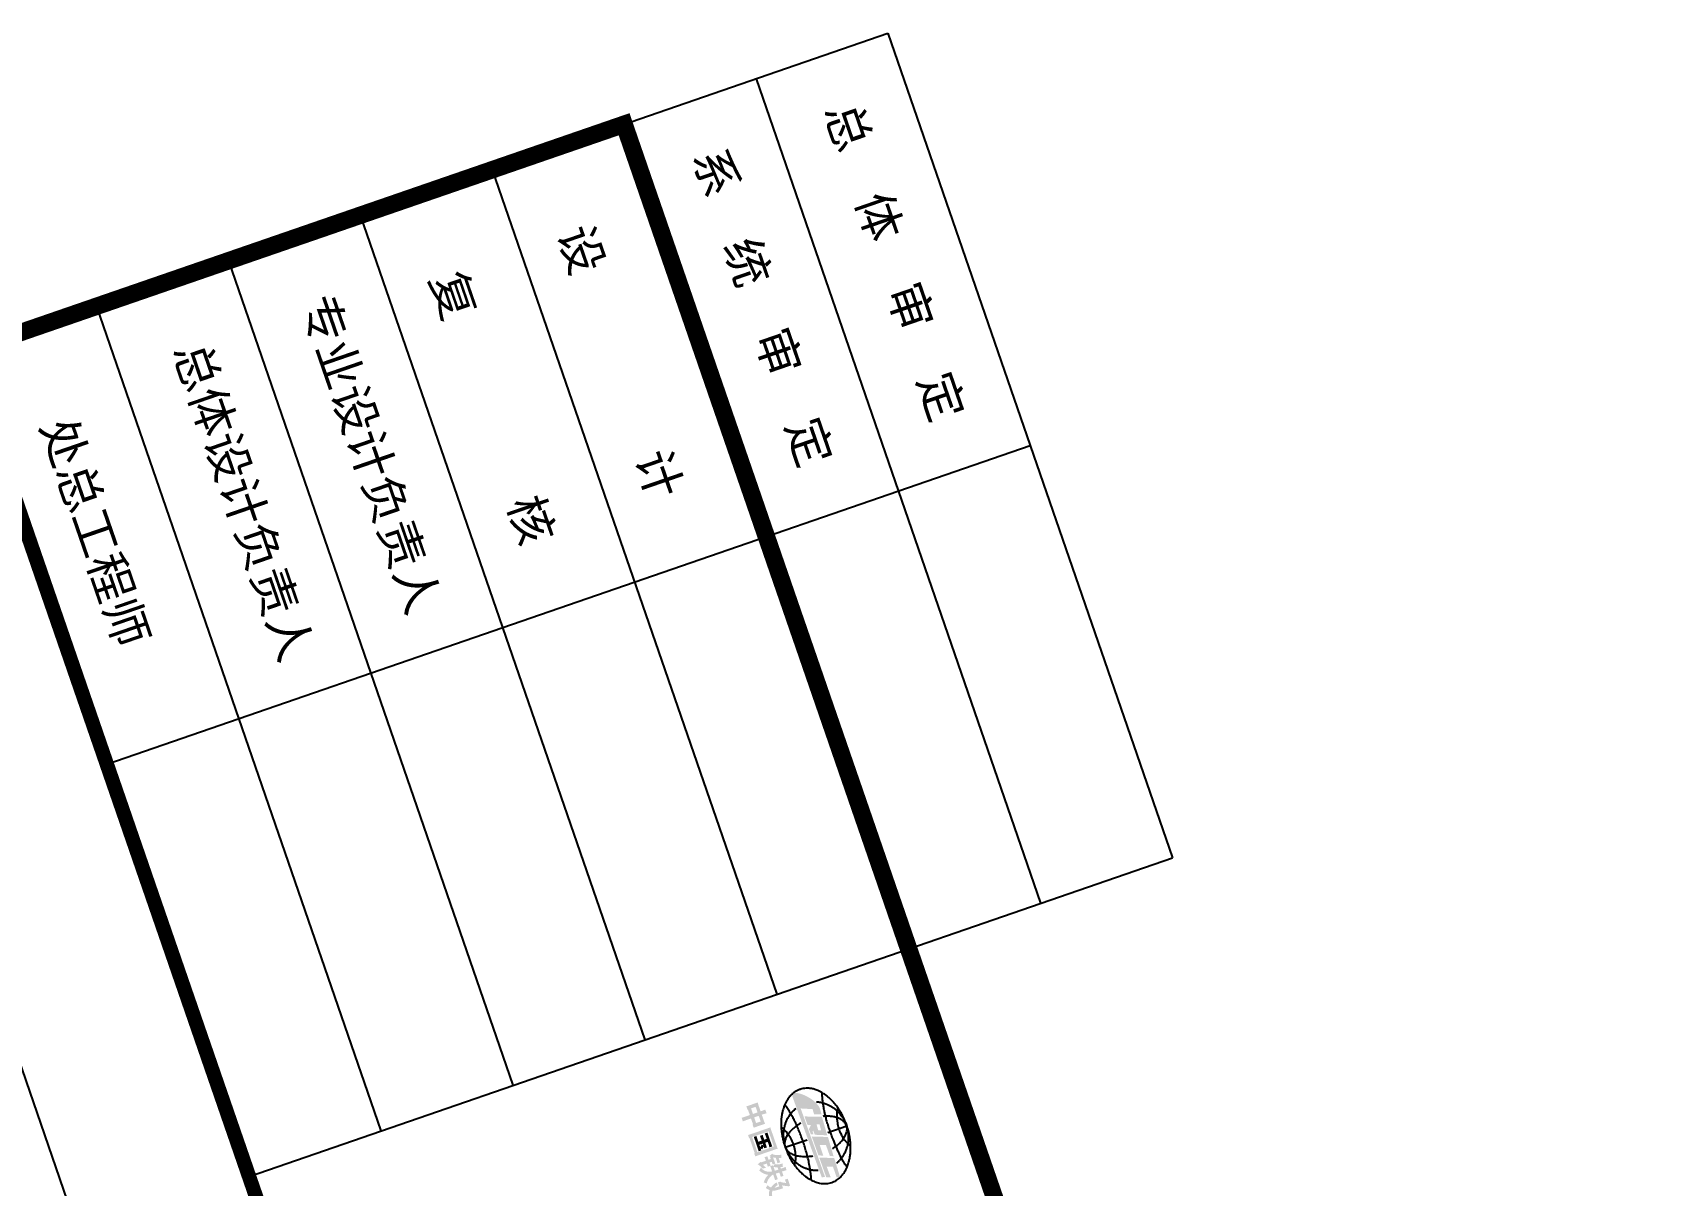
# Model space of a CAD drawing. Extents: x 1401343 to 1466747, y -1957456 to -1869275.
# Drawn here: x 1422336 to 1431485, y -1944284 to -1937861 of the extents above; entities that cross this region are included whole.
import ezdxf

# ---------------------------------------------------------------- set-up
doc = ezdxf.new("R2010")
doc.units = 0
doc.header["$LTSCALE"] = 1000
doc.layers.get('0').update_dxf_attribs({"linetype": 'CONTINUOUS'})
for name, color, linetype in [('TITLE$0$0-CART-SITE', 140, 'CONTINUOUS'), ('图框', 7, 'CONTINUOUS'), ('文字', 4, 'CONTINUOUS')]:
    doc.layers.add(name, color=color, linetype=linetype)
doc.styles.add('样式_1', font='simhei_0.ttf')

# ---------------------------------------------------------------- blocks, each defined once
blk = doc.blocks.new('新块6')
at = {"layer": 'TITLE$0$0-CART-SITE'}
h = blk.add_hatch(color=1, dxfattribs=at)
edge = h.paths.add_edge_path()
edge.add_line((6.762, -7.796), (6.718, -7.794))
edge.add_line((6.718, -7.794), (6.663, -7.802))
edge.add_ellipse((6.872, -8.882), major_axis=(-0.778, 0.778), ratio=1, start_angle=-34.06111, end_angle=-24.75488)
edge.add_ellipse((6.985, -9.17), major_axis=(0.996, 0.996), ratio=1, start_angle=65.51693, end_angle=68.41551)
edge.add_ellipse((7.047, -9.3), major_axis=(1.098, 1.098), ratio=1, start_angle=68.61668, end_angle=74.20933)
edge.add_ellipse((7.026, -9.292), major_axis=(1.086, 1.086), ratio=1, start_angle=73.67533, end_angle=78.2673)
edge.add_ellipse((7.744, -10.387), major_axis=(2.012, 2.012), ratio=1, start_angle=78.2673, end_angle=81.51659)
edge.add_ellipse((2.439, -3.935), major_axis=(-3.898, 3.898), ratio=1, start_angle=174.47527, end_angle=175.93331, ccw=False)
edge.add_ellipse((7.19, -9.671), major_axis=(1.368, 1.368), ratio=1, start_angle=85.10455, end_angle=90.05267)
edge.add_ellipse((6.904, -9.452), major_axis=(1.116, 1.116), ratio=1, start_angle=88.31206, end_angle=94.35183)
edge.add_ellipse((8.006, -10.414), major_axis=(2.151, 2.151), ratio=1, start_angle=94.13102, end_angle=96.57319)
edge.add_ellipse((6.623, -9.31), major_axis=(0.899, 0.899), ratio=1, start_angle=96.8134, end_angle=103.90513)
edge.add_ellipse((6.062, -9.004), major_axis=(-0.448, 0.448), ratio=1, start_angle=11.42175, end_angle=22.31813)
edge.add_ellipse((5.834, -8.927), major_axis=(0.279, 0.279), ratio=1, start_angle=109.76787, end_angle=119.5504)
edge.add_ellipse((5.659, -8.875), major_axis=(-0.15, 0.15), ratio=1, start_angle=30.56198, end_angle=42.06904)
edge.add_ellipse((5.518, -8.888), major_axis=(-0.0529, 0.0529), ratio=1, start_angle=26.17337, end_angle=67.51325)
edge.add_ellipse((5.661, -8.861), major_axis=(-0.155, 0.155), ratio=1, start_angle=59.85224, end_angle=72.76914)
edge.add_ellipse((5.669, -8.857), major_axis=(0.161, 0.161), ratio=1, start_angle=162.76914, end_angle=175.44099)
edge.add_ellipse((5.573, -8.939), major_axis=(0.0723, 0.0723), ratio=1, start_angle=175.44099, end_angle=192.73589)
edge.add_ellipse((5.831, -8.531), major_axis=(0.413, 0.413), ratio=1, start_angle=192.73589, end_angle=199.9314)
edge.add_line((5.583, -9.06), (10.511, -8.982))
edge.add_line((10.511, -8.982), (10.556, -8.797))
edge.add_line((10.556, -8.797), (9.319, -8.802))
edge.add_line((9.319, -8.802), (6.982, -8.829))
edge.add_line((6.982, -8.829), (6.384, -8.836))
edge.add_line((6.384, -8.836), (6.645, -8.206))
edge.add_line((6.645, -8.206), (6.964, -8.216))
edge.add_line((6.964, -8.216), (7.067, -7.912))
edge.add_line((7.067, -7.912), (7.103, -7.812))
edge.add_line((7.103, -7.812), (6.765, -7.796))
edge.add_ellipse((6.721, -7.942), major_axis=(0.108, 0.108), ratio=0.999973, start_angle=28.39694, end_angle=28.61392)
edge.add_line((6.764, -7.796), (6.762, -7.796))
h = blk.add_hatch(color=1, dxfattribs=at)
h.paths.add_polyline_path([(6.892, -8.778), (7.406, -8.772), (7.483, -8.594), (7.661, -8.778), (7.984, -8.766), (8.034, -8.623), (7.857, -8.626), (7.82, -8.569), (8.074, -8.562), (8.339, -7.9), (7.223, -7.839)])
h.paths.add_polyline_path([(7.536, -8.271), (7.591, -8.109), (7.956, -8.137), (7.896, -8.294)], flags=16)
for color, points in [(1, [(9.365, -8.492), (8.723, -8.488), (8.848, -8.15), (9.509, -8.144), (9.588, -7.947), (8.442, -7.889), (8.111, -8.76), (9.26, -8.75), (9.355, -8.518)]), (1, [(10.593, -8.735), (9.395, -8.746), (9.7, -7.945), (10.847, -7.985), (10.801, -8.174), (10.138, -8.175), (10.036, -8.512), (10.671, -8.497)]), (7, [(7.579, -11.246), (7.778, -11.246), (7.911, -11.253), (7.911, -11.085), (7.769, -11.089), (7.202, -11.089), (7.071, -11.085), (7.071, -11.251), (7.202, -11.246), (7.398, -11.246), (7.398, -11.394), (7.242, -11.394), (7.11, -11.391), (7.11, -11.555), (7.241, -11.551), (7.398, -11.551), (7.398, -11.754), (7.186, -11.754), (7.051, -11.75), (7.051, -11.911), (7.184, -11.907), (7.781, -11.907), (7.922, -11.911), (7.922, -11.75), (7.808, -11.754), (7.808, -11.754), (7.728, -11.754), (7.579, -11.754), (7.579, -11.551), (7.684, -11.551), (7.684, -11.552), (7.753, -11.551), (7.867, -11.557), (7.867, -11.391), (7.769, -11.394), (7.579, -11.394)]), (7, [(10.326, -11.055), (10.383, -10.927), (10.36, -10.853), (10.118, -10.853), (9.95, -10.852), (9.95, -11.02), (10.079, -11.017), (10.153, -11.017), (10.092, -11.141), (10.063, -11.196), (10.034, -11.245), (10.014, -11.272), (9.966, -11.317), (9.966, -11.451), (10.208, -11.451), (10.208, -11.493), (10.207, -11.567), (10.201, -11.673), (10.193, -11.728), (10.191, -11.745), (10.17, -11.713), (10.141, -11.644), (10.121, -11.578), (10.114, -11.514), (9.95, -11.514), (9.961, -11.593), (9.982, -11.672), (10.011, -11.751), (10.03, -11.788), (10.053, -11.829), (10.092, -11.889), (10.115, -11.919), (10.071, -11.966), (10.021, -12.013), (9.987, -12.035), (9.919, -12.071), (9.977, -12.13), (10.046, -12.213), (10.081, -12.186), (10.133, -12.146), (10.158, -12.124), (10.237, -12.043), (10.293, -12.088), (10.322, -12.109), (10.365, -12.131), (10.46, -12.165), (10.553, -12.184), (10.64, -12.194), (10.818, -12.202), (10.971, -12.204), (11.012, -12.204), (11.336, -12.197), (11.341, -12.136), (11.351, -12.081), (11.376, -11.999), (11.29, -12.012), (11.169, -12.023), (11.032, -12.03), (10.915, -12.032), (10.744, -12.025), (10.639, -12.018), (10.626, -12.017), (10.56, -12.009), (10.553, -12.007), (10.488, -11.991), (10.426, -11.969), (10.369, -11.939), (10.32, -11.902), (10.33, -11.866), (10.352, -11.779), (10.368, -11.647), (10.372, -11.585), (10.38, -11.47), (10.383, -11.282), (10.293, -11.286), (10.207, -11.286)]), (7, [(7.789, -11.59), (7.775, -11.576), (7.753, -11.551), (7.684, -11.552), (7.684, -11.552), (7.679, -11.556), (7.678, -11.556), (7.678, -11.557), (7.652, -11.581), (7.652, -11.581), (7.599, -11.62), (7.636, -11.653), (7.66, -11.674), (7.696, -11.711), (7.728, -11.754), (7.808, -11.754), (7.834, -11.726), (7.879, -11.678), (7.877, -11.677), (7.871, -11.671), (7.86, -11.659), (7.853, -11.652), (7.85, -11.65), (7.847, -11.646), (7.842, -11.641), (7.838, -11.638)])]:
    blk.add_hatch(color=color, dxfattribs=at).paths.add_polyline_path(points)
h = blk.add_hatch(color=7, dxfattribs=at)
h.paths.add_polyline_path([(5.999, -11.061), (5.999, -10.964), (6.006, -10.774), (5.786, -10.774), (5.786, -10.774), (5.792, -10.964), (5.792, -11.061), (5.413, -11.061), (5.356, -11.059), (5.317, -11.057), (5.306, -11.057), (5.266, -11.055), (5.253, -11.055), (5.258, -11.21), (5.258, -11.555), (5.253, -11.739), (5.46, -11.739), (5.456, -11.715), (5.792, -11.715), (5.792, -12.029), (5.786, -12.209), (6.006, -12.209), (5.999, -12.029), (5.999, -11.715), (6.343, -11.715), (6.341, -11.742), (6.553, -11.742), (6.548, -11.555), (6.548, -11.209), (6.553, -11.055), (6.387, -11.061)])
h.paths.add_polyline_path([(6.343, -11.248), (6.343, -11.524), (5.999, -11.524), (5.999, -11.248)], flags=16)
h.paths.add_polyline_path([(5.792, -11.248), (5.792, -11.524), (5.456, -11.524), (5.456, -11.248)], flags=16)
h = blk.add_hatch(color=7, dxfattribs=at)
h.paths.add_polyline_path([(6.994, -10.837), (6.841, -10.832), (6.846, -10.995), (6.846, -12.007), (6.841, -12.182), (7.026, -12.182), (7.026, -12.161), (7.948, -12.161), (7.948, -12.193), (8.136, -12.193), (8.131, -12.018), (8.131, -10.995), (8.136, -10.832), (7.985, -10.837)])
h.paths.add_polyline_path([(7.948, -11.002), (7.948, -11.999), (7.026, -11.999), (7.026, -11.002)], flags=16)
h.paths.add_polyline_path([(7.769, -11.089), (7.911, -11.085), (7.911, -11.253), (7.778, -11.246), (7.579, -11.246), (7.579, -11.394), (7.769, -11.394), (7.867, -11.391), (7.867, -11.557), (7.753, -11.551), (7.775, -11.576), (7.789, -11.59), (7.838, -11.638), (7.842, -11.641), (7.847, -11.646), (7.85, -11.65), (7.853, -11.652), (7.86, -11.659), (7.871, -11.671), (7.877, -11.677), (7.879, -11.678), (7.834, -11.726), (7.808, -11.754), (7.808, -11.754), (7.922, -11.75), (7.922, -11.911), (7.781, -11.907), (7.184, -11.907), (7.051, -11.911), (7.051, -11.75), (7.186, -11.754), (7.398, -11.754), (7.398, -11.551), (7.241, -11.551), (7.11, -11.555), (7.11, -11.391), (7.242, -11.394), (7.398, -11.394), (7.398, -11.246), (7.202, -11.246), (7.071, -11.251), (7.071, -11.085), (7.202, -11.089)], flags=0)
h.paths.add_polyline_path([(7.684, -11.551), (7.684, -11.552), (7.679, -11.556), (7.678, -11.556), (7.678, -11.557), (7.652, -11.581), (7.652, -11.581), (7.599, -11.62), (7.636, -11.653), (7.66, -11.674), (7.696, -11.711), (7.728, -11.754), (7.579, -11.754), (7.579, -11.551)], flags=0)
h = blk.add_hatch(color=7, dxfattribs=at)
h.paths.add_polyline_path([(8.754, -11.112), (8.922, -11.116), (8.922, -10.951), (8.8, -10.955), (8.666, -10.955), (8.713, -10.813), (8.697, -10.809), (8.643, -10.793), (8.603, -10.779), (8.57, -10.768), (8.544, -10.758), (8.541, -10.757), (8.539, -10.756), (8.524, -10.75), (8.515, -10.817), (8.501, -10.882), (8.493, -10.911), (8.485, -10.937), (8.463, -10.997), (8.446, -11.04), (8.435, -11.066), (8.434, -11.069), (8.428, -11.081), (8.417, -11.103), (8.396, -11.143), (8.367, -11.181), (8.36, -11.187), (8.307, -11.231), (8.333, -11.283), (8.336, -11.29), (8.352, -11.335), (8.38, -11.415), (8.39, -11.407), (8.391, -11.406), (8.444, -11.361), (8.444, -11.403), (8.514, -11.4), (8.568, -11.4), (8.568, -11.536), (8.491, -11.536), (8.352, -11.533), (8.352, -11.704), (8.473, -11.701), (8.568, -11.701), (8.568, -11.944), (8.559, -11.986), (8.534, -12.014), (8.586, -12.15), (8.603, -12.205), (8.661, -12.166), (8.727, -12.123), (8.78, -12.092), (8.824, -12.067), (8.885, -12.034), (8.946, -12.004), (8.942, -11.95), (8.943, -11.933), (8.943, -11.892), (8.949, -11.815), (8.941, -11.82), (8.902, -11.845), (8.874, -11.862), (8.868, -11.865), (8.806, -11.898), (8.764, -11.916), (8.737, -11.928), (8.737, -11.701), (8.815, -11.701), (8.888, -11.703), (8.926, -11.704), (8.926, -11.533), (8.812, -11.536), (8.737, -11.536), (8.737, -11.4), (8.806, -11.4), (8.853, -11.402), (8.896, -11.403), (8.899, -11.403), (8.899, -11.241), (8.807, -11.245), (8.52, -11.245), (8.529, -11.229), (8.542, -11.207), (8.568, -11.158), (8.572, -11.151), (8.581, -11.133), (8.592, -11.111)])
h.paths.add_polyline_path([(9.184, -11.029), (9.214, -10.881), (9.17, -10.877), (9.15, -10.875), (9.117, -10.869), (9.044, -10.852), (9.036, -10.85), (9.032, -10.849), (9.027, -10.848), (9.023, -10.949), (9.015, -11.014), (8.996, -11.101), (8.97, -11.184), (8.944, -11.231), (8.905, -11.276), (8.934, -11.305), (8.972, -11.346), (9.02, -11.4), (8.948, -11.397), (8.948, -11.566), (9.045, -11.562), (9.263, -11.562), (9.236, -11.712), (9.199, -11.8), (9.139, -11.896), (9.092, -11.951), (9.045, -11.991), (8.984, -12.031), (8.922, -12.062), (8.845, -12.092), (8.886, -12.134), (8.923, -12.179), (8.962, -12.239), (9.052, -12.192), (9.107, -12.157), (9.129, -12.141), (9.18, -12.098), (9.236, -12.041), (9.288, -11.98), (9.305, -11.956), (9.336, -11.906), (9.372, -11.841), (9.382, -11.856), (9.451, -11.965), (9.491, -12.02), (9.532, -12.068), (9.59, -12.127), (9.639, -12.169), (9.666, -12.19), (9.708, -12.224), (9.732, -12.18), (9.748, -12.156), (9.763, -12.136), (9.818, -12.071), (9.738, -12.022), (9.689, -11.989), (9.619, -11.911), (9.556, -11.821), (9.514, -11.754), (9.492, -11.707), (9.468, -11.637), (9.447, -11.562), (9.711, -11.562), (9.794, -11.566), (9.794, -11.396), (9.705, -11.4), (9.451, -11.4), (9.455, -11.188), (9.631, -11.188), (9.715, -11.191), (9.715, -11.025), (9.634, -11.029), (9.455, -11.029), (9.455, -11.018), (9.461, -10.85), (9.464, -10.756), (9.415, -10.756), (9.349, -10.752), (9.274, -10.745), (9.278, -11.029)])
h.paths.add_polyline_path([(9.148, -11.187), (9.283, -11.187), (9.277, -11.4), (9.047, -11.4), (9.055, -11.386), (9.063, -11.371), (9.102, -11.299), (9.131, -11.231)], flags=16)
at = {"layer": 'TITLE$0$0-CART-SITE', "color": 5}
for p, q in [((8.209, -6.656), (8.207, -7.826)), ((10.022, -7.894), (10.022, -7.894)), ((8.201, -10.397), (8.201, -9.075))]:
    blk.add_line(p, q, dxfattribs=at)
at = {"layer": 'TITLE$0$0-CART-SITE', "color": 7}
for p, q in [((7.681, -11.552), (7.753, -11.551)), ((7.728, -11.754), (7.808, -11.754))]:
    blk.add_line(p, q, dxfattribs=at)
at = {"layer": 'TITLE$0$0-CART-SITE', "color": 5}
for centre, radius, start, end in [((6.617, -8.361), 1.184, 134.44209, 141.33103), ((8.583, -10.366), 3.992, 132.99831, 134.44209), ((7.375, -9.07), 2.22, 131.06223, 132.99831), ((7.363, -9.056), 2.202, 127.26261, 131.06223), ((8.309, 0.811), 8.548, 253.74809, 255.23628), ((8.151, -10.092), 3.504, 124.25089, 127.26261), ((6.954, -4.328), 3.233, 255.23628, 257.65621), ((7.378, -8.956), 2.129, 118.56201, 124.25089), ((35.113, 124.348), 134.955, 257.65621, 257.75001), ((7.817, -9.764), 3.049, 113.80871, 118.56201), ((11.111, -11.162), 5.86, 138.06641, 141.82237), ((8.197, -10.624), 3.989, 110.8519, 113.80871), ((7.581, -7.99), 1.115, 129.44764, 138.06641), ((7.836, -9.677), 2.976, 107.42874, 110.8519), ((8.239, -8.79), 2.15, 124.10081, 129.44764), ((8.225, -10.917), 4.276, 104.31328, 107.42874), ((8.172, -8.69), 2.03, 118.5981, 124.10081), ((8.125, -5.483), 1.702, 231.59787, 235.42649), ((7.324, -6.646), 0.29, 235.42649, 244.71499), ((7.973, -9.926), 3.253, 100.74124, 104.31328), ((7.636, -7.707), 0.91, 111.93985, 118.5981), ((8.803, -3.514), 3.754, 244.71499, 248.42005), ((14.238, -10.118), 7.396, 158.67282, 160.46056), ((10.965, -15.974), 9.822, 109.91392, 111.93985), ((9.352, -8.21), 2.151, 155.35726, 158.67282), ((8.33, -11.81), 5.171, 98.13385, 100.74124), ((8.464, -7.803), 1.174, 149.02645, 155.35727), ((7.884, -5.837), 1.255, 248.42006, 254.82972), ((9.383, -8.354), 2.246, 144.44914, 149.02645), ((8.383, -7.64), 1.017, 136.4228, 144.44914), ((8.487, -3.614), 3.558, 254.82972, 258.0823), ((7.993, -9.454), 2.79, 94.58427, 98.13385), ((7.984, -7.745), 1.07, 97.19067, 109.91392), ((8.561, -7.809), 1.262, 129.21669, 136.4228), ((8.246, -4.757), 2.391, 258.0823, 262.05042), ((8.083, -7.224), 0.507, 118.8834, 129.21669), ((8.403, -14.568), 7.921, 93.04702, 94.58427), ((8.7, -8.341), 1.783, 113.37952, 118.8834), ((8.158, -9.126), 2.462, 88.81434, 97.19067), ((8.374, -3.841), 3.316, 262.05042, 264.91895), ((8.103, -8.92), 2.265, 90.17209, 93.04702), ((8.116, -6.992), 0.313, 97.9171, 113.37952), ((8.186, -7.493), 0.819, 88.3703, 97.9171), ((8.256, -5.166), 1.986, 264.91895, 268.6261), ((8.142, -22.133), 15.478, 89.7019, 90.17209), ((8.244, -5.663), 1.488, 268.6261, 273.63305), ((8.053, -7.69), 1.037, 69.11315, 81.32865), ((8.17, -9.146), 2.482, 82.09945, 89.08168), ((8.213, -8.523), 1.868, 88.34827, 89.7019), ((8.032, -14.808), 8.155, 88.11782, 88.34827), ((8.036, -14.684), 8.031, 87.88559, 88.11782), ((8.267, -8.413), 1.757, 86.62707, 87.88559), ((8.076, -3.014), 4.142, 273.63305, 276.63334), ((7.432, -22.585), 15.953, 86.20945, 86.62707), ((8.261, -7.144), 0.452, 50.57248, 69.11315), ((8.301, -9.467), 2.806, 83.00246, 86.20945), ((8.369, -7.712), 1.034, 71.27048, 82.09945), ((6.327, -9.496), 3.498, 47.0856, 50.57248), ((8.249, -4.507), 2.639, 276.63334, 281.47315), ((8.016, -11.792), 5.148, 80.63506, 83.00246), ((5.163, -17.166), 11.016, 69.67457, 71.27048), ((8.371, -7.298), 0.496, 37.81919, 47.0856), ((6.833, -8.492), 2.444, 33.34763, 37.81919), ((8.611, -6.29), 0.82, 281.47315, 290.1624), ((8.344, -9.802), 3.132, 78.20394, 80.63506), ((7.98, -7.737), 1.07, 26.58936, 33.34763), ((8.588, -6.227), 0.888, 290.1624, 295.61424), ((5.623, -8.916), 3.706, 23.68088, 26.58936), ((6.426, -1.717), 5.889, 295.61424, 297.73011), ((7.972, -11.583), 4.951, 76.27036, 78.20394), ((8.728, -7.542), 0.754, 63.5704, 69.67457), ((7.832, -7.948), 1.294, 18.75786, 23.68088), ((7.957, -9.094), 2.487, 58.72281, 63.5704), ((8.536, -9.276), 2.576, 73.61441, 76.27036), ((7.934, -4.586), 2.647, 297.73011, 301.26805), ((8.412, -8.345), 1.61, 52.697, 58.72281), ((7.507, -12.773), 6.222, 71.90555, 73.61441), ((9.283, -6.808), 0.0481, 301.26805, 327.75143), ((9.32, -6.831), 0.00497, 327.75142, 343.09373), ((9.081, -6.758), 0.254, 343.09373, 345.23292), ((7.878, -9.045), 2.49, 48.67378, 52.697), ((8.588, -9.467), 2.743, 67.12602, 71.90555), ((8.51, -8.327), 1.534, 43.54719, 48.67378), ((7.865, -8.939), 2.423, 39.79012, 43.54719), ((8.398, -9.916), 3.231, 62.72264, 67.12602), ((8.564, -8.357), 1.514, 35.03635, 39.79012), ((9.026, -8.034), 0.95, 31.7228, 35.03635), ((5.069, 17.959), 25.964, 280.6391, 281.34892), ((8.554, -9.615), 2.892, 58.90282, 62.72264), ((8.461, -9.768), 3.07, 55.19565, 58.90282), ((10.037, -6.797), 0.715, 281.34892, 287.86794), ((8.813, -9.262), 2.454, 52.04212, 55.19565), ((9.126, -3.969), 3.685, 287.86794, 290.73749), ((8.7, -9.407), 2.638, 49.00065, 52.04212), ((9.466, -8.525), 1.47, 42.07348, 49.00065), ((6.199, -8.49), 0.86, 169.81448, 178.81963), ((7.042, -8.642), 1.717, 163.44371, 169.81448), ((6.686, -8.536), 1.345, 154.83022, 163.44371), ((6.593, -8.492), 1.243, 145.86759, 154.83022), ((7.823, -9.326), 2.729, 141.33103, 145.86759), ((8.579, -8.781), 2.425, 152.12426, 157.70071), ((7.064, -7.979), 0.712, 141.82237, 152.12426), ((6.88, -5.688), 1.889, 257.75001, 258.54296), ((7.614, -2.066), 5.585, 258.54296, 260.97536), ((7.981, 0.243), 7.923, 260.97536, 263.01751), ((7.814, -1.116), 6.553, 263.01751, 264.64417), ((8.04, 1.292), 8.972, 264.64417, 266.03435), ((10.633, -8.623), 3.506, 164.38275, 165.91607), ((7.773, -7.824), 0.536, 160.46056, 164.38275), ((8.013, 0.905), 8.584, 266.03435, 267.94973), ((8.116, 3.787), 11.468, 267.94973, 269.60681), ((8.132, 6.131), 13.812, 269.60681, 271.24813), ((8.188, 3.57), 11.25, 271.24813, 273.06676), ((7.953, 7.957), 15.644, 273.06676, 273.93829), ((8.082, 6.082), 13.764, 273.93829, 274.86743), ((6.676, -8.34), 2.515, 17.4609, 18.75786), ((-6.871, -12.601), 16.716, 16.95784, 17.4609), ((8.346, -7.962), 0.808, 13.73226, 16.95784), ((5.634, -8.624), 3.6, 12.20436, 13.73226), ((8.548, 0.611), 8.273, 274.86743, 276.51787), ((8.032, 5.13), 12.821, 276.51787, 277.84362), ((9.553, -5.913), 1.674, 277.84362, 280.6391), ((0.448, -13.336), 11.035, 30.75054, 31.7228), ((9.321, -8.057), 0.709, 24.45933, 30.75054), ((7.825, -8.738), 2.353, 21.00634, 24.45933), ((8.994, -8.952), 2.107, 36.28829, 42.07348), ((9.25, -8.764), 1.789, 31.02601, 36.28829), ((9.597, -8.555), 1.383, 25.04102, 31.02601), ((9.49, -8.605), 1.502, 19.54433, 25.04102), ((9.742, -8.516), 1.235, 13.48073, 19.54433), ((9.828, -8.495), 1.146, 8.13239, 13.48073), ((9.399, -8.556), 1.58, 3.57701, 8.13239), ((9.806, -8.531), 1.171, 356.15983, 3.57701), ((6.784, -8.502), 1.445, 178.81963, 181.94636), ((6.816, -8.501), 1.477, 181.94636, 185.03886), ((6.594, -8.521), 1.255, 185.03886, 192.59611), ((6.837, -8.466), 1.503, 192.59611, 199.49994), ((6.577, -8.558), 1.228, 199.49994, 206.18104), ((6.8, -8.449), 1.477, 206.18104, 212.27325), ((7.157, -8.223), 1.899, 212.27325, 218.096), ((6.941, -8.393), 1.623, 218.096, 224.39339), ((8.365, -8.382), 2.186, 199.44217, 205.71873), ((7.314, -8.888), 1.019, 205.71873, 214.91632), ((7.785, -16.361), 7.013, 97.40781, 99.51965), ((8.01, -18.094), 8.76, 95.51834, 97.40781), ((8.147, -19.514), 10.186, 93.63152, 95.51834), ((10.518, -8.525), 3.378, 189.69158, 192.80369), ((8.189, -9.054), 0.99, 192.80369, 198.55417), ((19.235, -5.347), 12.641, 198.55417, 199.74028), ((8.156, -19.641), 10.314, 91.75645, 93.63152), ((8.22, -21.727), 12.401, 90.42813, 91.75645), ((8.213, -20.918), 11.592, 89.05424, 90.42813), ((8.254, -18.437), 9.111, 87.24488, 89.05424), ((8.046, -22.777), 13.456, 85.75608, 87.24488), ((8.353, -18.631), 9.299, 83.50141, 85.75608), ((-9.43, -4.015), 19.297, 343.593, 344.18888), ((8.186, -9.003), 0.988, 344.18888, 348.5458), ((5.6, -8.479), 3.627, 348.5458, 350.8195), ((8.54, -16.989), 7.646, 81.01496, 83.50141), ((8.925, -8.837), 1.133, 329.0553, 333.74015), ((8.503, -8.628), 1.603, 333.74015, 336.46657), ((3.75, -6.558), 6.788, 336.46657, 337.79147), ((9.713, -8.993), 0.347, 337.79147, 341.58824), ((7.555, -8.275), 2.621, 341.58824, 342.96924), ((8.924, -8.02), 2.211, 320.0386, 323.83858), ((9.649, -8.55), 1.312, 323.83858, 330.05356), ((9.191, -8.286), 1.841, 330.05356, 335.29858), ((9.754, -8.545), 1.221, 335.29858, 342.29917), ((9.712, -8.531), 1.265, 342.29917, 349.1758), ((9.657, -8.521), 1.321, 349.1758, 356.15983), ((7.565, -7.782), 2.497, 224.39339, 228.551), ((7.73, -15.033), 5.711, 106.22649, 108.70143), ((7.34, -8.037), 2.157, 228.551, 233.02488), ((7.564, -7.738), 2.531, 233.02488, 236.87768), ((6.603, -11.159), 1.676, 101.65754, 106.22649), ((7.783, -7.403), 2.931, 236.87768, 240.45737), ((18.284, -67.775), 59.485, 101.35321, 101.65754), ((7.817, -7.344), 2.999, 240.45737, 245.77332), ((16.115, -2.745), 11.752, 214.91632, 215.87309), ((6.896, -11.061), 1.639, 99.51965, 101.35321), ((7.826, -7.323), 3.022, 245.77332, 251.06839), ((7.271, -9.141), 0.838, 215.87309, 219.45735), ((8.024, -8.52), 1.814, 219.45735, 225.59579), ((8.152, -8.39), 1.996, 225.59579, 231.4474), ((8.325, -5.869), 4.559, 251.06839, 253.60614), ((8.18, -8.355), 2.041, 231.4474, 236.46862), ((7.975, -7.06), 3.318, 253.60614, 256.58109), ((8.033, -8.576), 1.776, 236.46862, 241.85265), ((8.34, -12.044), 2.222, 122.43536, 125.39209), ((7.416, -10.59), 0.499, 116.19516, 122.43536), ((10.168, -16.183), 6.732, 114.48808, 116.19516), ((8.319, -8.041), 2.382, 241.85265, 246.07565), ((8.043, -6.772), 3.613, 256.58109, 259.9461), ((8.61, -9.16), 1.352, 199.74028, 203.36703), ((8.05, -8.649), 1.717, 246.07565, 251.05032), ((8.82, -9.069), 1.582, 203.36703, 209.42081), ((7.87, -11.138), 1.189, 110.42548, 114.48808), ((8.354, -5.021), 5.392, 259.9461, 262.70067), ((9.1, -8.911), 1.903, 209.42081, 214.94008), ((8.033, -11.577), 1.657, 105.13569, 110.42548), ((7.834, -9.278), 1.053, 251.05032, 255.14381), ((8.43, -9.379), 1.085, 214.94008, 220.94992), ((10.316, 0.081), 10.735, 255.14381, 256.42545), ((8.197, -12.181), 2.283, 100.62912, 105.13569), ((8.798, -9.06), 1.573, 220.94992, 225.9416), ((8.047, -9.835), 0.494, 225.9416, 235.76029), ((9.096, -8.295), 2.357, 235.76029, 240.24976), ((8.192, -12.157), 2.259, 96.26166, 100.62912), ((8.092, -10.051), 0.334, 240.24976, 257.18254), ((8.215, -12.365), 2.468, 92.08347, 96.26166), ((8.215, -12.358), 2.461, 87.7101, 92.08347), ((8.217, -12.301), 2.404, 83.28523, 87.7101), ((7.573, -8.651), 1.896, 296.06091, 300.8032), ((8.209, -12.366), 2.469, 78.95542, 83.28523), ((8.295, -9.862), 0.485, 300.8032, 310.18221), ((8.409, -9.435), 0.932, 279.4612, 288.92418), ((8.167, -6.348), 4.051, 275.68203, 281.09573), ((7.711, -9.171), 1.391, 310.18221, 315.50915), ((8.339, -11.702), 1.793, 73.87293, 78.95542), ((8.002, -9.457), 0.982, 315.50915, 321.84807), ((5.071, 0.301), 11.224, 288.92418, 290.41415), ((7.398, -8.982), 1.751, 321.84807, 327.4249), ((8.224, -12.1), 2.208, 69.90521, 73.87293), ((7.701, -9.176), 1.391, 327.4249, 333.68317), ((8.154, -6.279), 4.121, 281.09573, 284.80447), ((6.192, -8.429), 3.075, 333.68317, 336.92066), ((8.583, -11.118), 1.161, 64.43378, 69.90521), ((8.703, -9.459), 0.811, 290.41415, 295.96044), ((7.61, -9.034), 1.534, 336.92066, 341.50546), ((8.097, -8.213), 2.196, 295.96044, 300.41695), ((7.573, -9.021), 1.572, 341.50546, 343.593), ((8.71, -10.852), 0.867, 60.94455, 64.43378), ((6.983, -13.962), 4.424, 59.40035, 60.94455), ((8.344, -6.999), 3.376, 284.80447, 288.90202), ((8.237, -8.452), 1.919, 300.41695, 305.18477), ((9.063, -10.444), 0.337, 52.09526, 59.40035), ((8.485, -11.187), 1.279, 48.34796, 52.09526), ((8.164, -8.348), 2.046, 305.18477, 310.28083), ((8.242, -6.702), 3.691, 288.90202, 293.62226), ((8.36, -8.579), 1.743, 310.28083, 315.80221), ((7.972, -8.202), 2.284, 315.80221, 320.37817), ((8.649, -7.632), 2.675, 293.62226, 299.16733), ((8.587, -8.711), 1.485, 320.37817, 326.05276), ((9.272, -12.36), 2.959, 79.0957, 81.01496), ((7.532, -8.001), 2.757, 326.05276, 329.0553), ((1.761, -51.348), 42.664, 78.5903, 79.0957), ((8.3, -7.006), 3.392, 299.16733, 303.11417), ((9.061, -8.174), 1.998, 303.11417, 308.2576), ((9.963, -10.709), 1.206, 74.85482, 78.5903), ((8.413, -16.435), 7.138, 73.31991, 74.85482), ((8.537, -7.509), 2.845, 308.2576, 311.67134), ((9.115, -8.158), 1.975, 311.67134, 315.76878), ((9.276, -8.315), 1.751, 315.76878, 320.0386), ((8.049, -7.397), 2.996, 262.70067, 266.97422), ((7.98, -9.596), 0.78, 256.42545, 263.26814), ((8.2, -7.733), 2.656, 263.26814, 266.9754), ((8.195, -4.638), 5.76, 266.97422, 270.05614), ((8.212, -9.525), 0.874, 257.18254, 267.62214), ((8.209, -9.641), 0.747, 269.36293, 279.38632), ((8.197, -6.646), 3.751, 270.05614, 275.68203), ((8.145, -7.853), 2.535, 273.72741, 279.4612), ((8.287, -10.11), 0.271, 279.38632, 296.06091)]:
    blk.add_arc(centre, radius, start, end, dxfattribs=at)

msp = doc.modelspace()

# ---------------------------------------------------------------- linework, layer by layer
for p, q in [((1421954.84, -1939639.608), (1427101.989, -1937863.413)), ((1427101.989, -1937863.413), (1428687.878, -1942459.082)), ((1426366.682, -1938117.155), (1427952.571, -1942712.824)), ((1424896.068, -1938624.639), (1426481.957, -1943220.308)), ((1424160.761, -1938878.381), (1425746.65, -1943474.05)), ((1423425.454, -1939132.123), (1425011.343, -1943727.793)), ((1422690.147, -1939385.866), (1424276.035, -1943981.535)), ((1422747.784, -1941937.442), (1427894.934, -1940161.247)), ((1426259.465, -1940191.008), (1431340.574, -1954915.306)), ((1423540.728, -1944235.277), (1428687.878, -1942459.082))]:
    msp.add_line(p, q)
at = {"const_width": 97.232}
msp.add_lwpolyline([(1431340.574, -1954915.306), (1425631.375, -1938370.897), (1421954.84, -1939639.608)], dxfattribs=at)
at = {"layer": '图框'}
msp.add_lwpolyline([(1466747.483, -1943754.841), (1427044.947, -1957455.522), (1401343.324, -1882976.04), (1441045.86, -1869275.36)], close=True, dxfattribs=at)
at = {"layer": '图框', "const_width": 80}
msp.add_lwpolyline([(1465475.977, -1943135.75), (1427664.039, -1956184.017), (1403104.14, -1885013.08), (1440916.078, -1871964.813)], close=True, dxfattribs=at)

# ---------------------------------------------------------------- block references
at = {"xscale": 97.23212967516795, "yscale": 97.23212967516795, "zscale": 97.23212967516795, "rotation": 289.0386972883326}
msp.add_blockref('新块6', (1427225.193, -1942989.544), dxfattribs=at)

# ---------------------------------------------------------------- texts
at = {"layer": '文字', "color": 2, "linetype": 'CONTINUOUS', "style": '样式_1'}
for s, height, p in [(' 设        计', 194.46426, (1425217.097, -1938849.973)), (' 复        核', 194.46426, (1424504.621, -1939105.008)), ('处总工程师', 194.4643, (1422376.594, -1940050.327))]:
    msp.add_text(s, height=height, rotation=289.0386973, dxfattribs=at).set_placement(p)
at = {"layer": '文字', "color": 2, "linetype": 'CONTINUOUS', "char_height": 194.4643, "width": 2430.80324, "attachment_point": 5, "rotation": 289.0386973, "style": '样式_1'}
for s, insert in [('总  体  审  定', (1427130.808, -1939139.201)), ('系  统  审  定', (1426395.501, -1939392.943)), ('专业设计负责人', (1424209.732, -1940212.568)), ('总体设计负责人', (1423501.234, -1940476.86))]:
    msp.add_mtext(s, dxfattribs=dict(at, insert=insert))

doc.saveas('drawing.dxf')
